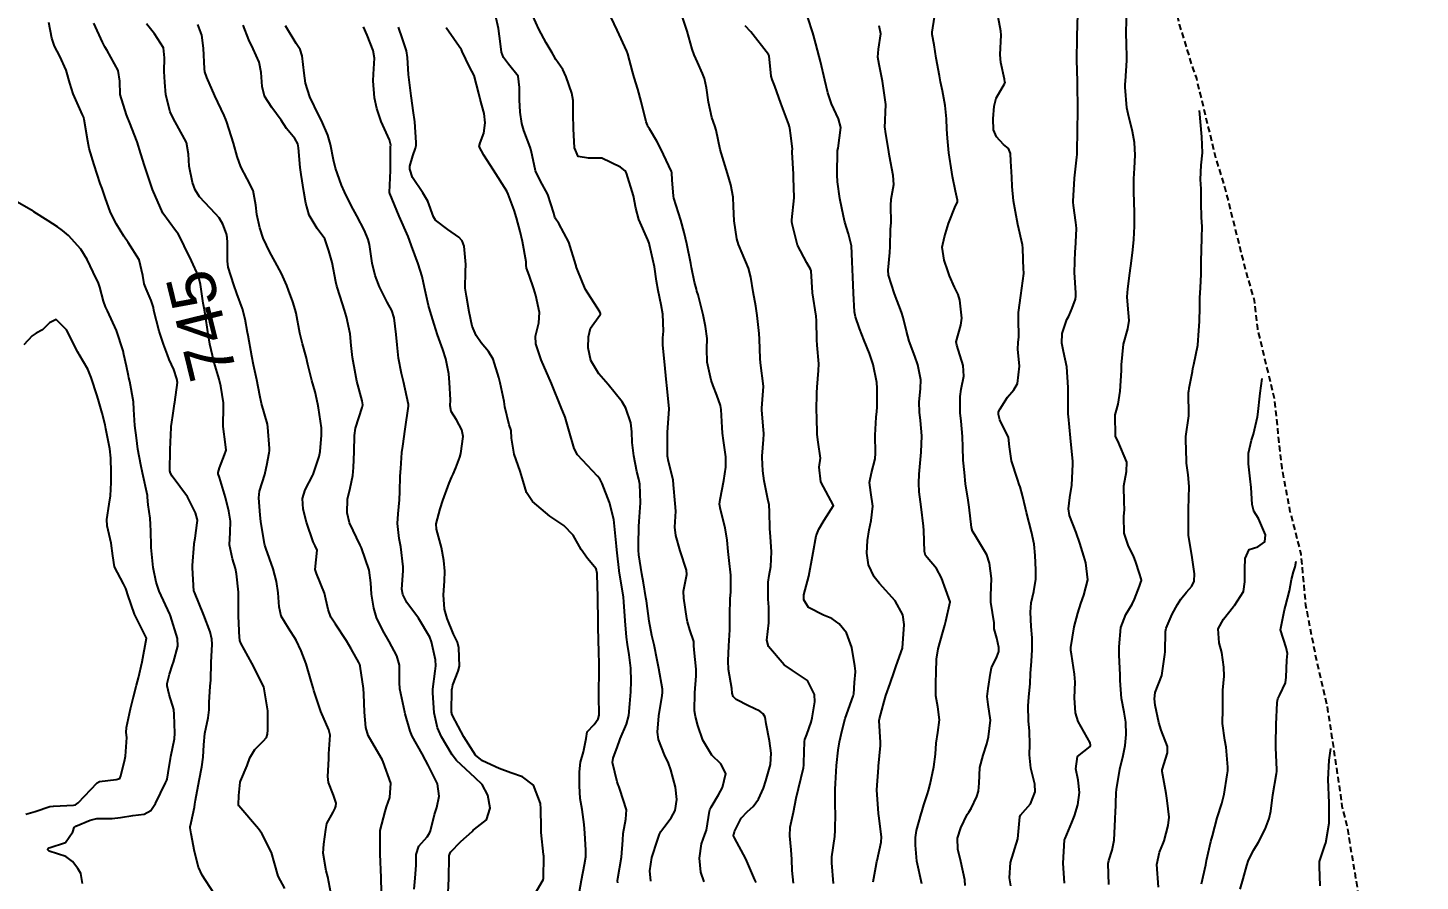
# Model space of a CAD drawing. Header units: metres. Extents: x 318500 to 325275, y 7408834 to 7428799.
# Drawn here: x 321390.7 to 321508.6, y 7409191.2 to 7409263.5 of the extents above; entities that cross this region are included whole.
import ezdxf
from ezdxf.enums import TextEntityAlignment as Align

# ---------------------------------------------------------------- set-up
doc = ezdxf.new("R2010")
doc.units = ezdxf.units.M
doc.header["$MEASUREMENT"] = 0
doc.linetypes.add('DASHED', pattern=[0.75, 0.5, -0.25])
for name, color, linetype in [('Cotas', 45, 'Continuous'), ('Curvas de Nivel 1m', 11, 'Continuous'), ('Curvas de Nivel 5m', 15, 'Continuous')]:
    doc.layers.add(name, color=color, linetype=linetype)
doc.layers.add('Área', color=255, linetype='DASHED', plot=False)
doc.styles.add('ARIAL', font='arial.ttf')

msp = doc.modelspace()

# ---------------------------------------------------------------- linework, layer by layer
at = {"layer": 'Curvas de Nivel 1m', "flags": 128}
for points, elevation in [([(321443.48, 7409191.23), (321443.41, 7409192.1), (321443.57, 7409193.22), (321444.06, 7409194.71), (321444.24, 7409195.21), (321444.35, 7409195.44), (321444.58, 7409195.76), (321445.22, 7409196.58), (321445.56, 7409197.2), (321445.69, 7409198.13), (321445.57, 7409199.2), (321445.19, 7409200.66), (321444.98, 7409201.21), (321444.66, 7409201.91), (321444.13, 7409203.22), (321444.06, 7409203.84), (321444.17, 7409205.22), (321444.45, 7409206.94), (321444.49, 7409207.21), (321444.48, 7409207.47), (321444.18, 7409209.22), (321444.04, 7409209.95), (321443.78, 7409211.23), (321443.59, 7409212.02), (321443.34, 7409213.23), (321443.12, 7409214.95), (321443.08, 7409215.24), (321442.86, 7409216.48), (321442.73, 7409217.24), (321442.49, 7409218.85), (321442.45, 7409219.25), (321442.44, 7409219.71), (321442.48, 7409221.25), (321442.5, 7409221.67), (321442.61, 7409223.25), (321442.57, 7409224.85), (321442.49, 7409225.25), (321442.31, 7409225.92), (321442.04, 7409227.25), (321441.92, 7409228.36), (321441.89, 7409229.26), (321441.81, 7409230.03), (321441.38, 7409231.27), (321441.06, 7409231.81), (321439.88, 7409233.28), (321439.09, 7409234.18), (321438.42, 7409235.3), (321438.2, 7409236.38), (321438.21, 7409237.3), (321438.39, 7409238.05), (321439.16, 7409239.15), (321439.22, 7409239.23), (321439.23, 7409239.29), (321439.16, 7409239.42), (321437.96, 7409241.31), (321437.74, 7409241.85), (321437.21, 7409243.19), (321437.17, 7409243.28), (321437.16, 7409243.32), (321437.13, 7409243.4), (321436.54, 7409245.33), (321435.7, 7409246.91), (321435.38, 7409247.35), (321435.35, 7409247.43), (321435.27, 7409247.79), (321434.76, 7409249.36), (321434.12, 7409250.55), (321433.74, 7409251.37), (321433.35, 7409253.1), (321433.28, 7409253.37), (321432.75, 7409254.77), (321432.57, 7409255.38), (321432.44, 7409256.33), (321432.37, 7409257.39), (321432.38, 7409258.42), (321432.27, 7409259.39), (321431.44, 7409260.4), (321431.01, 7409260.97), (321430.84, 7409261.41), (321430.75, 7409262.12), (321430.6, 7409263.41), (321430.35, 7409264.56)], 753), ([(321448.01, 7409191.17), (321447.73, 7409191.98), (321447.6, 7409193.17), (321447.78, 7409194.39), (321448.07, 7409195.17), (321448.2, 7409195.54), (321448.47, 7409197.16), (321448.5, 7409197.27), (321448.6, 7409197.48), (321449.23, 7409198.54), (321449.56, 7409199.15), (321449.84, 7409200.34), (321449.41, 7409201.15), (321448.66, 7409201.89), (321447.89, 7409203.17), (321447.48, 7409204.4), (321447.27, 7409205.18), (321447.2, 7409205.66), (321447.22, 7409207.18), (321447.33, 7409208.61), (321447.33, 7409209.18), (321447.15, 7409210.82), (321447.14, 7409211.18), (321447.12, 7409211.51), (321446.8, 7409212.5), (321446.59, 7409213.19), (321446.54, 7409213.46), (321446.29, 7409215.2), (321446.26, 7409215.79), (321446.53, 7409217.19), (321446.51, 7409217.56), (321445.98, 7409219.2), (321445.61, 7409220.5), (321445.53, 7409221.2), (321445.6, 7409222.55), (321445.55, 7409223.2), (321445.41, 7409224.77), (321445.37, 7409225.21), (321444.99, 7409226.75), (321444.9, 7409227.21), (321444.89, 7409227.32), (321444.9, 7409229.21), (321445.05, 7409231.21), (321444.86, 7409233.21), (321444.83, 7409233.46), (321444.65, 7409235.22), (321444.51, 7409236.6), (321444.52, 7409237.22), (321444.56, 7409237.8), (321444.5, 7409239.22), (321444.37, 7409240.02), (321444.11, 7409241.23), (321443.98, 7409242.02), (321443.81, 7409243.23), (321443.38, 7409245.09), (321443.34, 7409245.24), (321443.24, 7409245.52), (321442.49, 7409247.25), (321442.23, 7409248.21), (321442.03, 7409249.26), (321441.43, 7409251.16), (321441.38, 7409251.27), (321441.32, 7409251.36), (321440.91, 7409251.69), (321439.34, 7409252.45), (321438.21, 7409252.44), (321437.34, 7409252.59), (321437.02, 7409253.32), (321436.95, 7409254.91), (321436.94, 7409255.33), (321436.93, 7409255.77), (321436.92, 7409257.33), (321436.79, 7409257.95), (321436.33, 7409259.34), (321436.05, 7409259.95), (321435.44, 7409260.79), (321435.24, 7409261.15), (321435.13, 7409261.35), (321434.62, 7409262.2), (321434.01, 7409263.37), (321433.5, 7409264.48)], 754), ([(321455.57, 7409191.06), (321455.46, 7409192.14), (321455.42, 7409193.07), (321455.38, 7409193.89), (321455.26, 7409195.07), (321455.3, 7409195.79), (321455.57, 7409197.07), (321455.81, 7409198.25), (321456, 7409199.06), (321456.41, 7409200.81), (321456.45, 7409201.05), (321456.45, 7409201.25), (321456.5, 7409203.05), (321456.53, 7409203.21), (321456.69, 7409203.65), (321457.06, 7409204.69), (321457.14, 7409205.05), (321457.37, 7409206.4), (321457.36, 7409207.04), (321456.75, 7409208.23), (321455.49, 7409209.07), (321454.77, 7409209.53), (321453.45, 7409211.1), (321453.32, 7409211.63), (321453.48, 7409213.1), (321453.49, 7409214.44), (321453.43, 7409215.1), (321453.42, 7409216.54), (321453.5, 7409217.1), (321453.64, 7409217.86), (321453.7, 7409219.1), (321453.62, 7409220.39), (321453.58, 7409221.1), (321453.54, 7409222.5), (321453.5, 7409223.1), (321453.41, 7409223.56), (321453.08, 7409225.11), (321452.98, 7409225.98), (321452.91, 7409227.11), (321452.91, 7409227.2), (321453.02, 7409228.63), (321453.06, 7409229.08), (321453.06, 7409229.11), (321453.06, 7409229.14), (321453.03, 7409229.45), (321452.9, 7409231.11), (321452.9, 7409231.27), (321453.04, 7409233.11), (321453.04, 7409233.15), (321452.78, 7409235.11), (321452.76, 7409235.47), (321452.7, 7409237.11), (321452.66, 7409237.59), (321452.5, 7409239.12), (321452.38, 7409239.91), (321452.17, 7409241.12), (321451.96, 7409242.37), (321451.76, 7409243.12), (321451.23, 7409244.41), (321450.92, 7409245.13), (321450.78, 7409245.61), (321450.54, 7409247.14), (321450.49, 7409248.35), (321450.45, 7409249.14), (321450.26, 7409250.19), (321449.99, 7409251.15), (321449.35, 7409253.16), (321449.02, 7409254.82), (321448.92, 7409255.17), (321448.66, 7409255.89), (321448.37, 7409257.18), (321448.2, 7409258.4), (321448.03, 7409259.18), (321447.87, 7409259.62), (321447.44, 7409260.56), (321447.16, 7409261.19), (321446.99, 7409261.66), (321446.57, 7409263.2), (321446.08, 7409264.63)], 756), ([(321473.98, 7409190.82), (321473.85, 7409191.5), (321473.95, 7409192.82), (321474.57, 7409194.81), (321474.73, 7409196.67), (321474.8, 7409196.81), (321475.64, 7409197.77), (321476.04, 7409198.8), (321476, 7409199.44), (321475.68, 7409200.8), (321475.55, 7409201.92), (321475.58, 7409202.8), (321475.57, 7409203.92), (321475.48, 7409204.8), (321475.44, 7409206.08), (321475.51, 7409206.8), (321475.6, 7409207.95), (321475.64, 7409208.8), (321475.72, 7409209.86), (321475.78, 7409210.8), (321475.77, 7409211.84), (321475.69, 7409212.8), (321475.64, 7409213.99), (321475.7, 7409214.8), (321475.91, 7409215.74), (321476.08, 7409216.8), (321476.09, 7409217.59), (321476.03, 7409218.8), (321475.94, 7409219.77), (321475.73, 7409220.8), (321475.31, 7409222.45), (321475.22, 7409222.81), (321474.96, 7409223.88), (321474.76, 7409224.61), (321474.69, 7409224.81), (321474.53, 7409225.26), (321474.03, 7409226.82), (321473.85, 7409227.99), (321473.77, 7409228.83), (321473.52, 7409229.31), (321473.04, 7409230.29), (321472.93, 7409230.73), (321472.92, 7409230.84), (321472.94, 7409230.96), (321473.06, 7409231.22), (321473.7, 7409232.2), (321474.23, 7409232.82), (321474.54, 7409233.37), (321474.71, 7409234.82), (321474.56, 7409236.26), (321474.6, 7409236.82), (321474.66, 7409237.3), (321474.62, 7409238.82), (321474.62, 7409239.37), (321474.81, 7409240.82), (321475.08, 7409242.68), (321475.07, 7409242.81), (321475.04, 7409242.99), (321475, 7409244.81), (321474.97, 7409245.09), (321474.58, 7409246.82), (321474.36, 7409247.9), (321474.2, 7409248.83), (321474.09, 7409250.04), (321474.05, 7409250.83), (321473.97, 7409252.2), (321473.94, 7409252.83), (321473.78, 7409253.26), (321473.36, 7409253.61), (321472.76, 7409254.25), (321472.52, 7409254.85), (321472.48, 7409255.76), (321472.57, 7409256.85), (321472.74, 7409257.52), (321473.43, 7409258.72), (321473.48, 7409258.79), (321473.49, 7409258.84), (321473.48, 7409258.89), (321473.43, 7409259.12), (321473.14, 7409260.54), (321473.09, 7409260.85), (321473.07, 7409261.23), (321473.17, 7409262.84), (321473.14, 7409263.19), (321472.81, 7409264.85)], 761), ([(321478.52, 7409191.05), (321478.42, 7409192.76), (321478.53, 7409194.72), (321478.53, 7409194.76), (321478.54, 7409194.79), (321478.57, 7409194.85), (321479.15, 7409196.19), (321479.38, 7409196.75), (321479.66, 7409197.7), (321479.78, 7409198.74), (321479.68, 7409199.79), (321479.49, 7409200.75), (321479.63, 7409201.78), (321480.68, 7409202.64), (321480.72, 7409202.69), (321480.73, 7409202.73), (321480.68, 7409202.93), (321479.68, 7409204.75), (321479.44, 7409205.47), (321479.38, 7409206.75), (321479.43, 7409208.07), (321479.38, 7409208.75), (321479.1, 7409210.44), (321479.05, 7409210.76), (321479.05, 7409211.02), (321479.35, 7409212.75), (321479.66, 7409213.91), (321479.91, 7409214.74), (321480.15, 7409215.44), (321480.49, 7409216.74), (321480.33, 7409218.18), (321480.16, 7409218.74), (321479.81, 7409219.85), (321479.51, 7409220.75), (321478.94, 7409222.19), (321478.85, 7409222.76), (321478.96, 7409223.71), (321479.14, 7409224.76), (321479.23, 7409226.52), (321479.23, 7409226.76), (321479.03, 7409228.76), (321478.85, 7409230.57), (321478.84, 7409230.76), (321478.83, 7409230.98), (321478.84, 7409232.76), (321478.84, 7409233.01), (321478.73, 7409234.77), (321478.43, 7409236.08), (321478.3, 7409236.77), (321478.31, 7409237.6), (321478.73, 7409238.77), (321478.88, 7409239.05), (321479.17, 7409239.75), (321479.44, 7409240.5), (321479.48, 7409240.76), (321479.47, 7409241.03), (321479.36, 7409242.76), (321479.43, 7409244.56), (321479.45, 7409244.76), (321479.53, 7409246.49), (321479.52, 7409246.76), (321479.49, 7409246.98), (321479.29, 7409248.42), (321479.25, 7409248.72), (321479.25, 7409248.76), (321479.25, 7409248.81), (321479.3, 7409249.76), (321479.36, 7409250.72), (321479.36, 7409250.76), (321479.57, 7409252.53), (321479.59, 7409252.76), (321479.59, 7409253), (321479.62, 7409254.76), (321479.64, 7409256.51), (321479.65, 7409256.76), (321479.63, 7409258.55), (321479.63, 7409258.76), (321479.61, 7409258.94), (321479.56, 7409260.76), (321479.6, 7409262.64), (321479.6, 7409262.76), (321479.64, 7409264.62)], 762), ([(321482.28, 7409190.95), (321482.23, 7409192.71), (321482.27, 7409192.99), (321482.56, 7409193.86), (321482.73, 7409194.71), (321482.82, 7409196.49), (321482.82, 7409196.71), (321482.83, 7409196.93), (321482.89, 7409198.71), (321482.92, 7409198.99), (321483.2, 7409200.7), (321483.49, 7409201.87), (321483.65, 7409202.7), (321483.75, 7409203.64), (321483.72, 7409204.69), (321483.58, 7409205.55), (321483.36, 7409206.7), (321483.24, 7409208.21), (321483.22, 7409208.7), (321483.14, 7409210.35), (321483.14, 7409210.7), (321483.15, 7409211.06), (321483.3, 7409212.7), (321483.71, 7409213.81), (321484.24, 7409214.69), (321484.44, 7409215.09), (321484.86, 7409216.21), (321484.99, 7409216.55), (321485.03, 7409216.68), (321485.02, 7409216.83), (321484.88, 7409217.27), (321484.54, 7409218.33), (321484.4, 7409218.69), (321483.92, 7409219.68), (321483.57, 7409220.7), (321483.54, 7409222.1), (321483.59, 7409222.7), (321483.58, 7409223.32), (321483.54, 7409224.7), (321483.76, 7409225.92), (321483.79, 7409226.7), (321483.03, 7409228.5), (321482.91, 7409228.71), (321482.84, 7409228.91), (321482.82, 7409230.71), (321482.87, 7409230.9), (321483.06, 7409231.6), (321483.23, 7409232.71), (321483.34, 7409234.47), (321483.35, 7409234.71), (321483.36, 7409234.95), (321483.52, 7409236.7), (321483.87, 7409237.98), (321484, 7409238.7), (321483.88, 7409239.99), (321483.83, 7409240.7), (321483.87, 7409241.38), (321484.04, 7409242.7), (321484.18, 7409243.74), (321484.31, 7409244.69), (321484.38, 7409245.56), (321484.45, 7409246.69), (321484.45, 7409247.86), (321484.41, 7409248.69), (321484.39, 7409249.61), (321484.4, 7409250.69), (321484.45, 7409251.58), (321484.5, 7409252.69), (321484.44, 7409253.78), (321484.28, 7409254.7), (321483.91, 7409256.19), (321483.81, 7409256.7), (321483.67, 7409258.46), (321483.67, 7409258.71), (321483.69, 7409258.96), (321483.79, 7409260.7), (321483.77, 7409262.41), (321483.75, 7409262.71), (321483.76, 7409264.46)], 763), ([(321406.5, 7409190.21), (321405.49, 7409191.74), (321405.19, 7409192.4), (321404.85, 7409193.75), (321404.56, 7409195.23), (321404.48, 7409195.75), (321404.49, 7409195.83), (321404.58, 7409196.2), (321404.85, 7409197.49), (321404.89, 7409197.75), (321404.94, 7409198.08), (321405.26, 7409199.74), (321405.47, 7409200.9), (321405.58, 7409201.74), (321405.64, 7409202.76), (321405.74, 7409203.73), (321406.02, 7409205.05), (321406.1, 7409205.73), (321406.09, 7409206.35), (321406.18, 7409207.73), (321406.23, 7409208.24), (321406.26, 7409209.73), (321406.34, 7409211.3), (321406.33, 7409211.73), (321406.18, 7409212.34), (321405.65, 7409213.74), (321404.84, 7409215.69), (321404.81, 7409215.75), (321404.8, 7409215.79), (321404.67, 7409217.75), (321404.68, 7409217.94), (321404.82, 7409219.75), (321404.83, 7409219.82), (321404.9, 7409220.27), (321405.09, 7409221.57), (321405.11, 7409221.75), (321405.09, 7409221.91), (321404.93, 7409222.41), (321404.27, 7409223.76), (321402.97, 7409225.53), (321402.83, 7409225.77), (321402.77, 7409225.97), (321402.78, 7409227.77), (321402.88, 7409229.63), (321402.89, 7409229.77), (321402.9, 7409229.89), (321403.04, 7409230.84), (321403.16, 7409231.65), (321403.19, 7409231.77), (321403.4, 7409233.44), (321403.37, 7409233.77), (321403.09, 7409234.56), (321402.72, 7409235.4), (321402.57, 7409235.78), (321402.22, 7409236.68), (321401.85, 7409237.79), (321401.41, 7409239.54), (321401.37, 7409239.8), (321401.33, 7409239.97), (321401.17, 7409240.38), (321400.75, 7409241.38), (321400.59, 7409241.81), (321400.48, 7409242.52), (321400.16, 7409243.82), (321399.23, 7409245.3), (321398.86, 7409245.84), (321398.26, 7409246.85), (321397.75, 7409247.85), (321397.28, 7409249.1), (321397.02, 7409249.86), (321396.87, 7409250.29), (321396.37, 7409251.87), (321395.94, 7409253.26), (321395.81, 7409253.88), (321395.52, 7409255.72), (321395.48, 7409255.88), (321395.37, 7409256.11), (321394.58, 7409257.89), (321394.3, 7409258.78), (321393.98, 7409259.9), (321393.44, 7409261.08), (321392.99, 7409261.92), (321392.77, 7409262.61), (321392.51, 7409263.92)], 744), ([(321416.49, 7409189.78), (321416.13, 7409191.59), (321416.01, 7409192.11), (321415.75, 7409193.6), (321415.8, 7409194.35), (321415.97, 7409195.6), (321416.06, 7409196.11), (321416.59, 7409197.08), (321416.77, 7409197.41), (321416.83, 7409197.59), (321416.85, 7409197.83), (321416.61, 7409198.5), (321416.21, 7409199.59), (321416.15, 7409200.08), (321416.22, 7409201.59), (321416.24, 7409202.01), (321416.35, 7409203.59), (321416.23, 7409204.05), (321415.54, 7409205.6), (321414.96, 7409207.37), (321414.89, 7409207.61), (321414.74, 7409208.16), (321414.31, 7409209.62), (321413.88, 7409210.73), (321413.45, 7409211.63), (321412.8, 7409212.66), (321412.19, 7409213.65), (321412.02, 7409214.46), (321411.94, 7409215.65), (321411.79, 7409216.6), (321411.52, 7409217.66), (321410.89, 7409219.43), (321410.81, 7409219.67), (321410.79, 7409219.78), (321410.47, 7409221.67), (321410.4, 7409222.21), (321410.31, 7409223.68), (321410.37, 7409224.26), (321410.82, 7409225.67), (321410.85, 7409225.79), (321410.98, 7409226.45), (321411.18, 7409227.49), (321411.21, 7409227.67), (321411.21, 7409227.87), (321411.07, 7409229.67), (321411.02, 7409229.91), (321410.53, 7409231.68), (321410.38, 7409232.36), (321410.12, 7409233.68), (321409.84, 7409234.93), (321409.7, 7409235.68), (321409.4, 7409237.42), (321409.35, 7409237.69), (321409.15, 7409238.81), (321408.93, 7409239.69), (321408.45, 7409240.98), (321408.17, 7409241.71), (321407.71, 7409243.2), (321407.64, 7409243.71), (321407.64, 7409245.31), (321407.61, 7409245.71), (321407.55, 7409246.02), (321407.25, 7409246.85), (321406.93, 7409247.4), (321406.63, 7409247.73), (321405.28, 7409249.18), (321404.92, 7409249.76), (321404.69, 7409250.37), (321404.4, 7409251.76), (321404.35, 7409252.79), (321404.17, 7409253.77), (321403.36, 7409255.25), (321403.06, 7409255.78), (321402.8, 7409256.36), (321402.42, 7409257.79), (321402.34, 7409258.87), (321402.28, 7409259.79), (321402.3, 7409260.94), (321402.23, 7409261.79), (321401.47, 7409262.98), (321400.79, 7409263.81)], 746), ([(321420.71, 7409189.53), (321420.66, 7409191.38), (321420.66, 7409191.53), (321420.57, 7409193.5), (321420.57, 7409193.53), (321420.57, 7409195.53), (321421, 7409197.12), (321421.12, 7409197.52), (321421.39, 7409198.3), (321421.47, 7409199.52), (321420.83, 7409201.34), (321420.73, 7409201.53), (321420.65, 7409201.66), (321419.57, 7409203.55), (321419.36, 7409204.23), (321419.26, 7409205.55), (321419.2, 7409207.07), (321419.16, 7409207.55), (321418.88, 7409209.44), (321418.86, 7409209.56), (321418.83, 7409209.63), (321418.76, 7409209.75), (321418.11, 7409210.91), (321417.73, 7409211.58), (321416.8, 7409212.98), (321416.4, 7409213.59), (321416.18, 7409214.24), (321415.87, 7409215.6), (321415.18, 7409217.28), (321415.08, 7409217.61), (321415.25, 7409219.24), (321415.06, 7409219.61), (321414.9, 7409219.95), (321414.34, 7409221.62), (321414.04, 7409222.73), (321413.99, 7409223.62), (321414.22, 7409224.35), (321414.88, 7409225.61), (321414.91, 7409225.67), (321414.97, 7409225.84), (321415.42, 7409227.18), (321415.5, 7409227.6), (321415.62, 7409229), (321415.6, 7409229.6), (321415.35, 7409231.3), (321415.3, 7409231.61), (321415.07, 7409232.65), (321414.79, 7409233.61), (321414.45, 7409234.97), (321414.3, 7409235.62), (321414.01, 7409236.73), (321413.78, 7409237.63), (321413.47, 7409239.32), (321413.39, 7409239.64), (321413.17, 7409240.29), (321412.81, 7409241.27), (321412.66, 7409241.65), (321412.22, 7409242.68), (321411.68, 7409243.66), (321411.22, 7409244.47), (321410.68, 7409245.68), (321410.38, 7409246.55), (321410.12, 7409247.68), (321410.05, 7409248.45), (321409.81, 7409249.69), (321409.3, 7409250.7), (321408.77, 7409251.71), (321408.46, 7409252.58), (321408.15, 7409253.71), (321407.59, 7409255.5), (321407.51, 7409255.72), (321407.37, 7409256.04), (321406.57, 7409257.73), (321405.91, 7409259.26), (321405.73, 7409259.75), (321405.69, 7409260.01), (321405.62, 7409261.75), (321405.47, 7409262.86), (321405.14, 7409263.76)], 747), ([(321423.45, 7409190.56), (321423.55, 7409191.49), (321423.63, 7409192.59), (321423.63, 7409193.49), (321423.85, 7409194.19), (321424.56, 7409194.98), (321424.76, 7409195.28), (321424.83, 7409195.48), (321425.18, 7409196.88), (321425.36, 7409197.47), (321425.57, 7409198.42), (321425.42, 7409199.47), (321424.64, 7409201.06), (321424.42, 7409201.48), (321424.13, 7409202.01), (321423.29, 7409203.5), (321423.11, 7409203.93), (321422.7, 7409205.4), (321422.67, 7409205.51), (321422.66, 7409205.55), (321422.25, 7409207.51), (321422.21, 7409208.04), (321422.2, 7409209.52), (321421.98, 7409210.31), (321421.33, 7409211.52), (321420.79, 7409212.44), (321420.26, 7409213.54), (321420.03, 7409214.34), (321419.85, 7409215.54), (321419.79, 7409216.49), (321419.63, 7409217.55), (321419, 7409219.45), (321418.95, 7409219.56), (321418.89, 7409219.68), (321417.98, 7409221.57), (321417.77, 7409222.42), (321417.8, 7409223.58), (321418.02, 7409224.51), (321418.25, 7409225.57), (321418.31, 7409226.24), (321418.37, 7409227.57), (321418.4, 7409228.95), (321418.49, 7409229.57), (321419.05, 7409231.33), (321419.1, 7409231.56), (321419.05, 7409231.89), (321418.61, 7409233.57), (321418.49, 7409234.17), (321418.24, 7409235.57), (321418.13, 7409236.59), (321418.02, 7409237.58), (321417.72, 7409239.01), (321417.56, 7409239.58), (321417.18, 7409240.72), (321416.91, 7409241.59), (321416.82, 7409241.96), (321416.5, 7409243.6), (321416.24, 7409244.59), (321415.88, 7409245.6), (321415.25, 7409246.49), (321414.56, 7409247.62), (321414.27, 7409248.62), (321414.12, 7409249.63), (321413.89, 7409251.05), (321413.81, 7409251.64), (321413.67, 7409253.31), (321413.6, 7409253.64), (321413.35, 7409254.11), (321412.65, 7409254.94), (321412.19, 7409255.66), (321411.39, 7409256.72), (321410.77, 7409257.68), (321410.57, 7409258.52), (321410.5, 7409259.68), (321410.33, 7409260.57), (321409.83, 7409261.69), (321409.46, 7409262.46), (321408.98, 7409263.7)], 748), ([(321426.29, 7409189.65), (321426.38, 7409191.45), (321426.41, 7409193.32), (321426.43, 7409193.45), (321426.46, 7409193.53), (321426.54, 7409193.67), (321427.4, 7409194.6), (321428.35, 7409195.43), (321428.46, 7409195.54), (321428.57, 7409195.62), (321429.58, 7409196.42), (321429.88, 7409197.41), (321429.7, 7409198.51), (321429.22, 7409199.42), (321428.63, 7409199.97), (321427.04, 7409201.45), (321426.66, 7409201.93), (321425.76, 7409203.46), (321425.44, 7409204.22), (321425.15, 7409205.47), (321425.02, 7409207.18), (321425.04, 7409207.48), (321425.23, 7409209), (321425.28, 7409209.47), (321425.25, 7409209.96), (321424.92, 7409211.48), (321424.79, 7409211.89), (321423.83, 7409213.49), (321422.83, 7409214.82), (321422.48, 7409215.51), (321422.42, 7409215.94), (321422.53, 7409217.51), (321422.53, 7409217.85), (321422.32, 7409219.52), (321422.18, 7409220.24), (321422.05, 7409221.52), (321422.11, 7409222.34), (321422.21, 7409223.52), (321422.24, 7409224.23), (321422.28, 7409225.52), (321422.32, 7409226.18), (321422.41, 7409227.52), (321422.48, 7409228.05), (321422.7, 7409229.51), (321422.98, 7409231.44), (321422.98, 7409231.51), (321422.97, 7409231.59), (321422.55, 7409233.52), (321422.38, 7409234.22), (321422.12, 7409235.52), (321422, 7409236.65), (321421.94, 7409237.52), (321421.75, 7409238.92), (321421.55, 7409239.53), (321421.17, 7409240.26), (321420.51, 7409241.54), (321420.16, 7409242.51), (321419.91, 7409243.55), (321419.67, 7409245.12), (321419.57, 7409245.55), (321419.25, 7409246.33), (321418.6, 7409247.57), (321418.13, 7409248.43), (321417.54, 7409249.59), (321417.3, 7409250.15), (321416.8, 7409251.6), (321416.62, 7409252.31), (321416.37, 7409253.6), (321416.15, 7409254.4), (321415.61, 7409255.62), (321415.38, 7409256.06), (321414.61, 7409257.63), (321414.26, 7409258.79), (321414.13, 7409259.63), (321413.97, 7409261.11), (321413.79, 7409261.64), (321413.46, 7409262.16), (321412.57, 7409263.65)], 749), ([(321437.45, 7409190.36), (321437.61, 7409191.3), (321437.88, 7409192.65), (321437.98, 7409193.3), (321437.99, 7409193.86), (321437.91, 7409195.3), (321437.86, 7409196.02), (321437.67, 7409197.3), (321437.52, 7409198.22), (321437.44, 7409199.31), (321437.45, 7409200.49), (321437.55, 7409201.31), (321437.78, 7409202.19), (321438.01, 7409203.3), (321438.11, 7409203.87), (321438.7, 7409204.49), (321439.03, 7409204.96), (321439.12, 7409205.29), (321439.08, 7409206.93), (321439.08, 7409207.29), (321439.13, 7409208.91), (321439.13, 7409209.29), (321439.08, 7409210.99), (321439.07, 7409211.29), (321439.02, 7409213.08), (321439.02, 7409213.29), (321439.01, 7409215.12), (321439, 7409215.29), (321438.96, 7409217.2), (321438.95, 7409217.29), (321438.87, 7409217.67), (321438.13, 7409218.55), (321437.58, 7409219.31), (321436.91, 7409220.53), (321436.12, 7409221.33), (321434.93, 7409222.14), (321433.47, 7409223.36), (321432.96, 7409224.14), (321432.68, 7409225.08), (321432.61, 7409225.38), (321432.43, 7409225.93), (321431.93, 7409227.39), (321431.69, 7409228.72), (321431.67, 7409229.39), (321431.49, 7409229.85), (321431.13, 7409231.4), (321431.06, 7409231.85), (321430.73, 7409233.41), (321430.62, 7409233.87), (321430.14, 7409235.41), (321429.76, 7409236.06), (321429.12, 7409236.8), (321428.7, 7409237.43), (321428.37, 7409238.21), (321428.11, 7409239.44), (321427.87, 7409240.75), (321427.77, 7409241.44), (321427.81, 7409242.84), (321427.84, 7409243.44), (321427.68, 7409245), (321427.51, 7409245.45), (321427.24, 7409245.74), (321426.31, 7409246.41), (321425.27, 7409247.19), (321425.1, 7409247.48), (321424.6, 7409248.81), (321424.18, 7409249.5), (321423.31, 7409250.8), (321423.08, 7409251.51), (321423.08, 7409251.76), (321423.34, 7409252.64), (321423.57, 7409253.28), (321423.62, 7409253.51), (321423.63, 7409253.78), (321423.52, 7409255.51), (321423.38, 7409256.48), (321423.23, 7409257.51), (321423.19, 7409257.72), (321422.97, 7409259.52), (321422.88, 7409260.96), (321422.8, 7409261.52), (321422.47, 7409262.53), (321422.13, 7409263.53)], 751), ([(321440.69, 7409191.1), (321440.68, 7409191.27), (321440.7, 7409191.45), (321441, 7409193.26), (321441.11, 7409194.71), (321441.16, 7409195.26), (321441.37, 7409196.48), (321441.42, 7409197.26), (321440.88, 7409199.01), (321440.77, 7409199.27), (321440.73, 7409199.37), (321440.63, 7409199.65), (321440.26, 7409201.27), (321440.3, 7409201.63), (321440.67, 7409202.63), (321440.84, 7409203.1), (321440.9, 7409203.27), (321441.43, 7409204.53), (321441.62, 7409205.26), (321441.72, 7409206.25), (321441.8, 7409207.25), (321441.83, 7409208.17), (321441.79, 7409209.25), (321441.65, 7409210.38), (321441.51, 7409211.26), (321441.42, 7409211.89), (321441.31, 7409213.26), (321441.22, 7409214.87), (321441.18, 7409215.26), (321440.87, 7409217.17), (321440.85, 7409217.27), (321440.85, 7409217.29), (321440.62, 7409219.27), (321440.59, 7409219.58), (321440.43, 7409221.27), (321440.36, 7409221.84), (321440, 7409223.28), (321439.36, 7409224.89), (321439.16, 7409225.29), (321438.97, 7409225.53), (321437.29, 7409227.32), (321437.01, 7409227.86), (321436.59, 7409229.33), (321436.23, 7409230.52), (321435.91, 7409231.34), (321435.08, 7409233.35), (321434.2, 7409235.36), (321433.76, 7409236.72), (321433.74, 7409237.36), (321434.01, 7409238.5), (321434.06, 7409239.36), (321433.75, 7409240.8), (321433.59, 7409241.37), (321433.2, 7409242.53), (321432.97, 7409243.13), (321432.95, 7409243.37), (321432.93, 7409243.65), (321432.62, 7409245.38), (321432.42, 7409246.22), (321432.11, 7409247.39), (321431.92, 7409248.03), (321431.42, 7409249.4), (321431.29, 7409249.66), (321430.16, 7409251.42), (321429.34, 7409252.7), (321428.95, 7409253.43), (321429.03, 7409253.75), (321429.36, 7409254.55), (321429.47, 7409255.43), (321429.38, 7409256.21), (321429.03, 7409257.44), (321428.93, 7409257.92), (321428.52, 7409259.44), (321428.15, 7409260.16), (321427.52, 7409261.46), (321427.45, 7409261.62), (321426.16, 7409263.47)], 752), ([(321458.97, 7409191.02), (321458.81, 7409192.77), (321458.81, 7409193.03), (321458.83, 7409193.3), (321459.06, 7409195.02), (321459.1, 7409195.55), (321459.13, 7409197.02), (321459.11, 7409197.53), (321459.1, 7409199.02), (321459.12, 7409199.51), (321459.22, 7409201.02), (321459.36, 7409202.33), (321459.48, 7409203.02), (321459.69, 7409204.02), (321459.94, 7409205.01), (321460.63, 7409206.9), (321460.66, 7409207), (321460.67, 7409207.06), (321460.75, 7409208.05), (321460.81, 7409208.95), (321460.81, 7409209), (321460.77, 7409209.47), (321460.5, 7409211), (321460.05, 7409212.26), (321459.44, 7409213.02), (321458.82, 7409213.46), (321458.1, 7409213.76), (321456.83, 7409214.4), (321456.45, 7409215.06), (321456.45, 7409215.46), (321456.87, 7409217.05), (321457.19, 7409218.75), (321457.23, 7409219.05), (321457.5, 7409220.46), (321457.72, 7409221.04), (321458.16, 7409221.8), (321458.95, 7409223.03), (321457.89, 7409225.04), (321457.76, 7409226.27), (321457.85, 7409227.04), (321457.66, 7409228.4), (321457.58, 7409229.04), (321457.56, 7409230.53), (321457.53, 7409231.05), (321457.54, 7409232.58), (321457.58, 7409233.05), (321457.69, 7409234.46), (321457.71, 7409235.04), (321457.57, 7409236.6), (321457.54, 7409237.05), (321457.52, 7409238.68), (321457.49, 7409239.05), (321457.19, 7409241.05), (321457.07, 7409242.91), (321457.02, 7409243.05), (321456.69, 7409243.58), (321455.91, 7409245.07), (321455.45, 7409246.89), (321455.42, 7409247.08), (321455.42, 7409247.22), (321455.62, 7409249.08), (321455.58, 7409250.81), (321455.56, 7409251.08), (321455.47, 7409252.95), (321455.47, 7409253.08), (321455.48, 7409253.2), (321455.36, 7409254.35), (321455.27, 7409254.98), (321455.24, 7409255.08), (321455.17, 7409255.28), (321454.5, 7409257.09), (321453.99, 7409258.54), (321453.76, 7409259.1), (321453.69, 7409259.37), (321453.5, 7409261.11), (321453.49, 7409261.15), (321453.45, 7409261.21), (321451.96, 7409263.13), (321451.49, 7409263.63)], 757), ([(321462.33, 7409191.17), (321462.54, 7409192.42), (321462.63, 7409192.88), (321462.65, 7409192.97), (321463.01, 7409194.52), (321463.02, 7409194.97), (321462.8, 7409196.77), (321462.78, 7409196.97), (321462.63, 7409198.97), (321462.76, 7409200.86), (321462.77, 7409200.97), (321462.94, 7409202.7), (321462.95, 7409202.97), (321462.84, 7409204.83), (321462.86, 7409204.97), (321463.25, 7409206.44), (321463.4, 7409206.96), (321463.76, 7409207.95), (321464.11, 7409208.96), (321464.26, 7409209.46), (321464.79, 7409210.95), (321464.93, 7409212.95), (321464.82, 7409213.77), (321464.19, 7409214.96), (321462.86, 7409216.42), (321462.41, 7409216.98), (321461.92, 7409218.02), (321461.78, 7409218.99), (321461.83, 7409220.06), (321461.98, 7409220.98), (321462.16, 7409221.76), (321462.3, 7409222.98), (321462.11, 7409224.13), (321462.02, 7409224.98), (321462.17, 7409225.79), (321462.49, 7409226.98), (321462.52, 7409227.46), (321462.49, 7409228.98), (321462.58, 7409230.51), (321462.64, 7409230.98), (321462.67, 7409231.36), (321462.66, 7409232.98), (321462.62, 7409233.44), (321462.32, 7409234.98), (321462.02, 7409235.89), (321461.56, 7409236.99), (321461.15, 7409238.02), (321460.82, 7409239.01), (321460.74, 7409239.44), (321460.64, 7409241.01), (321460.6, 7409242.4), (321460.56, 7409243.01), (321460.53, 7409243.7), (321460.48, 7409245.01), (321460.24, 7409246.03), (321459.93, 7409247.02), (321459.8, 7409247.54), (321459.5, 7409249.03), (321459.31, 7409250.43), (321459.26, 7409251.03), (321459.27, 7409251.09), (321459.29, 7409253.03), (321459.3, 7409253.08), (321459.35, 7409253.28), (321459.58, 7409255.03), (321459.38, 7409255.77), (321458.79, 7409257.04), (321458.49, 7409257.97), (321458.24, 7409259.04), (321457.86, 7409260.63), (321457.75, 7409261.05), (321457.47, 7409262.13), (321457.26, 7409262.84), (321457.2, 7409263.05), (321456.8, 7409264.36)], 758), ([(321466.44, 7409191), (321466.02, 7409192.93), (321465.91, 7409194.28), (321465.9, 7409194.93), (321465.98, 7409195.53), (321466.38, 7409196.92), (321466.43, 7409197.09), (321466.61, 7409197.68), (321466.92, 7409198.62), (321467.01, 7409198.91), (321467.15, 7409199.43), (321467.45, 7409200.91), (321467.59, 7409201.99), (321467.65, 7409202.91), (321467.79, 7409203.81), (321467.93, 7409204.9), (321467.8, 7409205.99), (321467.62, 7409206.91), (321467.62, 7409208.03), (321467.64, 7409208.91), (321467.67, 7409210.02), (321467.82, 7409210.9), (321468.21, 7409212.31), (321468.38, 7409212.9), (321468.46, 7409213.25), (321468.84, 7409214.89), (321468.11, 7409216.9), (321467.68, 7409217.71), (321466.89, 7409218.62), (321466.76, 7409218.8), (321466.71, 7409218.92), (321466.67, 7409219.15), (321466.6, 7409220.92), (321466.58, 7409221.27), (321466.37, 7409222.93), (321466.22, 7409224.19), (321466.18, 7409224.93), (321466.21, 7409225.7), (321466.33, 7409226.93), (321466.38, 7409227.56), (321466.44, 7409228.93), (321466.33, 7409230.22), (321466.23, 7409230.93), (321466.22, 7409231.78), (321466.34, 7409232.93), (321466.35, 7409233.68), (321466.11, 7409234.93), (321465.84, 7409235.67), (321465.36, 7409236.95), (321465.14, 7409237.8), (321464.87, 7409238.95), (321464.71, 7409239.41), (321464.12, 7409240.96), (321463.63, 7409242.54), (321463.59, 7409242.97), (321463.74, 7409244.46), (321463.75, 7409244.96), (321463.78, 7409246.44), (321463.83, 7409246.96), (321463.81, 7409248.43), (321463.85, 7409248.96), (321464.07, 7409250.2), (321464.01, 7409250.96), (321463.7, 7409252.61), (321463.64, 7409252.97), (321463.37, 7409254.69), (321463.33, 7409254.93), (321463.33, 7409254.97), (321463.32, 7409255.02), (321463.4, 7409256.97), (321463.11, 7409258.97), (321462.82, 7409260.36), (321462.72, 7409260.98), (321462.78, 7409261.66), (321462.98, 7409262.98), (321462.84, 7409263.63)], 759), ([(321486.47, 7409190.71), (321486.33, 7409192.65), (321486.56, 7409193.69), (321486.86, 7409194.35), (321486.96, 7409194.65), (321487.31, 7409195.93), (321487.37, 7409196.64), (321487.22, 7409198.05), (321487.12, 7409198.65), (321486.78, 7409200.52), (321486.78, 7409200.65), (321487.23, 7409202.09), (321487.23, 7409202.64), (321486.7, 7409204.01), (321486.5, 7409204.65), (321486.21, 7409206.14), (321486.14, 7409206.66), (321486.2, 7409207.2), (321486.76, 7409208.65), (321487.02, 7409210.42), (321487.04, 7409210.65), (321487.08, 7409212.37), (321487.14, 7409212.65), (321487.65, 7409213.82), (321488.08, 7409214.64), (321488.38, 7409215.1), (321488.86, 7409215.69), (321489.29, 7409216.2), (321489.5, 7409216.62), (321489.52, 7409217.26), (321489.33, 7409218.62), (321489.02, 7409220.52), (321489.01, 7409220.63), (321489.03, 7409222.55), (321489.03, 7409222.63), (321489.03, 7409222.71), (321489.08, 7409224.63), (321488.99, 7409225.64), (321488.85, 7409226.63), (321488.84, 7409226.8), (321488.79, 7409228.63), (321488.79, 7409228.88), (321489.05, 7409230.63), (321489.03, 7409232.63), (321489.04, 7409232.68), (321489.09, 7409232.98), (321489.35, 7409234.39), (321489.39, 7409234.63), (321489.47, 7409234.98), (321489.81, 7409236.62), (321489.9, 7409237.86), (321489.94, 7409238.62), (321489.97, 7409239.83), (321489.98, 7409240.62), (321490.04, 7409241.46), (321490.1, 7409242.62), (321490.09, 7409243.76), (321490.11, 7409244.62), (321490.16, 7409245.71), (321490.17, 7409246.62), (321490.11, 7409247.44), (321490.09, 7409248.62), (321490.08, 7409249.85), (321490.03, 7409250.62), (321490.1, 7409251.85), (321490.21, 7409252.89), (321490.16, 7409254.24), (321489.94, 7409256.48)], 764), ([(321395.36, 7409191.02), (321395.22, 7409191.87), (321394.96, 7409192.31), (321394.53, 7409192.88), (321393.97, 7409193.33), (321392.54, 7409193.78), (321392.41, 7409193.91), (321392.45, 7409194), (321392.54, 7409194.04), (321393.93, 7409194.51), (321394.56, 7409195.4), (321394.66, 7409195.78), (321394.8, 7409195.88), (321396.03, 7409196.4), (321396.58, 7409196.52), (321397.89, 7409196.52), (321398.58, 7409196.62), (321399.62, 7409196.78), (321400.59, 7409196.89), (321401.16, 7409197.22), (321401.56, 7409197.79), (321402.41, 7409199.56), (321402.51, 7409199.77), (321402.54, 7409199.85), (321402.63, 7409200.4), (321402.81, 7409201.6), (321402.84, 7409201.77), (321403.16, 7409203.27), (321403.19, 7409203.76), (321403.14, 7409205.33), (321403.1, 7409205.77), (321402.72, 7409207.04), (321402.53, 7409207.77), (321402.54, 7409207.97), (321402.74, 7409208.76), (321402.99, 7409209.53), (321403.06, 7409209.77), (321403.43, 7409211.11), (321403.42, 7409211.76), (321402.81, 7409213.69), (321402.78, 7409213.77), (321402.75, 7409213.83), (321401.86, 7409215.78), (321401.6, 7409216.54), (321401.36, 7409217.79), (321401.19, 7409219.49), (321401.18, 7409219.8), (321401.12, 7409221.6), (321401.11, 7409221.8), (321401.09, 7409221.97), (321400.93, 7409223.1), (321400.87, 7409223.73), (321400.86, 7409223.8), (321400.86, 7409223.89), (321400.46, 7409225.81), (321400.31, 7409226.48), (321400.06, 7409227.81), (321399.94, 7409228.75), (321399.8, 7409229.82), (321399.71, 7409231.15), (321399.68, 7409231.82), (321399.37, 7409233.53), (321399.3, 7409233.83), (321399.26, 7409234.01), (321399.09, 7409234.82), (321398.88, 7409235.83), (321398.81, 7409236.13), (321398.26, 7409237.84), (321397.49, 7409239.51), (321397.33, 7409239.85), (321397.16, 7409240.33), (321396.84, 7409241.51), (321396.71, 7409241.86), (321396.28, 7409242.78), (321395.76, 7409243.87), (321395.22, 7409244.73), (321394.18, 7409245.9), (321393.67, 7409246.33), (321393.25, 7409246.64), (321392.47, 7409247.14), (321391.26, 7409247.9), (321391.19, 7409247.94), (321389.28, 7409249.05)], 743), ([(321390.58, 7409196.91), (321391.37, 7409197.14), (321392.59, 7409197.54), (321392.91, 7409197.59), (321394.6, 7409197.66), (321394.77, 7409197.7), (321395.01, 7409197.87), (321396.62, 7409199.55), (321396.81, 7409199.66), (321398.22, 7409199.83), (321398.53, 7409199.92), (321398.62, 7409200.14), (321398.94, 7409201.53), (321399, 7409201.82), (321399.11, 7409203.39), (321399.08, 7409203.82), (321399.09, 7409204.23), (321399.42, 7409205.82), (321399.7, 7409206.83), (321399.95, 7409207.81), (321400.1, 7409208.45), (321400.42, 7409209.81), (321400.78, 7409211.8), (321399.77, 7409213.82), (321399.2, 7409215.46), (321399.09, 7409215.83), (321399.03, 7409216.01), (321398.85, 7409216.4), (321398.07, 7409217.84), (321397.94, 7409218.77), (321397.81, 7409219.84), (321397.46, 7409221.3), (321397.42, 7409221.85), (321397.63, 7409223.15), (321397.74, 7409223.84), (321397.81, 7409224.99), (321397.81, 7409225.84), (321397.78, 7409227.05), (321397.67, 7409227.84), (321397.34, 7409229.52), (321397.28, 7409229.85), (321397.04, 7409230.86), (321396.75, 7409231.85), (321396.61, 7409232.31), (321396.1, 7409233.86), (321395.81, 7409234.59), (321395.1, 7409235.81), (321395.07, 7409235.85), (321395.05, 7409235.88), (321394.98, 7409236.01), (321394, 7409237.9), (321393.14, 7409238.77), (321392.57, 7409238.49), (321391.99, 7409237.92), (321391.45, 7409237.61), (321391.12, 7409237.39), (321390.41, 7409236.64)], 742), ([(321493.4, 7409190.56), (321493.66, 7409191.43), (321493.97, 7409192.56), (321494.11, 7409193), (321494.56, 7409193.88), (321494.95, 7409194.54), (321495.51, 7409195.62), (321495.86, 7409196.53), (321495.99, 7409197.15), (321496.15, 7409198.53), (321496.47, 7409200.35), (321496.5, 7409200.52), (321496.5, 7409200.67), (321496.42, 7409202.52), (321496.41, 7409202.8), (321496.43, 7409204.52), (321496.54, 7409206.34), (321496.56, 7409206.52), (321496.59, 7409206.67), (321496.74, 7409206.99), (321497.24, 7409208.02), (321497.3, 7409208.51), (321497.35, 7409209.95), (321497.4, 7409210.51), (321497.3, 7409211.02), (321496.81, 7409212.52), (321497.15, 7409214.2), (321497.23, 7409214.51), (321497.56, 7409215.81), (321497.74, 7409216.77), (321497.91, 7409217.42), (321498.05, 7409217.85), (321498.13, 7409218.31)], 766), ([(321500.18, 7409190.82), (321500.1, 7409192.47), (321500.12, 7409192.9), (321500.57, 7409194.24), (321500.65, 7409194.47), (321500.92, 7409196.14), (321500.92, 7409197.87), (321500.85, 7409199.84), (321500.92, 7409201.46), (321501.08, 7409202.46)], 767)]:
    msp.add_lwpolyline(points, dxfattribs=dict(at, elevation=elevation))
at = {"layer": 'Curvas de Nivel 5m', "flags": 128}
for points, elevation in [([(321452.4, 7409191.11), (321452.31, 7409191.33), (321451.55, 7409193.12), (321450.57, 7409194.91), (321450.5, 7409195.07), (321450.5, 7409195.13), (321450.51, 7409195.19), (321450.57, 7409195.42), (321451.14, 7409196.57), (321451.67, 7409197.12), (321452.17, 7409197.55), (321452.62, 7409198.18), (321453.02, 7409199.1), (321453.24, 7409199.71), (321453.63, 7409201.1), (321453.69, 7409202.07), (321453.55, 7409203.1), (321453.26, 7409204.54), (321453.16, 7409205.1), (321453, 7409205.39), (321452.71, 7409205.61), (321451.76, 7409206.08), (321450.72, 7409206.62), (321450.47, 7409206.87), (321450.39, 7409207.14), (321450.35, 7409207.53), (321450.06, 7409209.14), (321450.03, 7409209.89), (321450.11, 7409211.14), (321450.17, 7409212.51), (321450.18, 7409213.14), (321450.18, 7409213.78), (321450.22, 7409215.14), (321450.26, 7409215.73), (321450.28, 7409217.14), (321450.13, 7409218.39), (321450.03, 7409219.14), (321449.95, 7409220.1), (321449.78, 7409221.15), (321449.4, 7409222.7), (321449.31, 7409223.15), (321449.35, 7409223.55), (321449.67, 7409225.15), (321449.84, 7409226.29), (321449.84, 7409227.15), (321449.65, 7409228.53), (321449.55, 7409229.15), (321449.52, 7409229.64), (321449.45, 7409231.15), (321449.39, 7409231.49), (321449.07, 7409232.37), (321448.77, 7409233.16), (321448.6, 7409233.65), (321448.25, 7409235.17), (321448.24, 7409236.29), (321448.26, 7409237.17), (321448.13, 7409238.19), (321447.93, 7409239.18), (321447.49, 7409240.88), (321447.4, 7409241.19), (321447.35, 7409241.35), (321447.2, 7409241.95), (321446.94, 7409243.19), (321446.88, 7409243.53), (321446.55, 7409245.2), (321446.31, 7409246.14), (321446.02, 7409247.2), (321445.44, 7409249.06), (321445.41, 7409249.21), (321445.31, 7409250.61), (321445.26, 7409251.21), (321445.23, 7409251.3), (321444.35, 7409253.22), (321444.01, 7409253.88), (321443.37, 7409254.91), (321443.25, 7409255.13), (321443.2, 7409255.24), (321443.1, 7409255.51), (321442.68, 7409257.25), (321442.38, 7409258.29), (321442.09, 7409259.26), (321441.95, 7409259.78), (321441.54, 7409261.27), (321441.45, 7409261.49), (321440.64, 7409263.28), (321439.86, 7409264.94)], 755), ([(321412.5, 7409190.6), (321411.93, 7409191.65), (321411.64, 7409192.76), (321411.37, 7409193.66), (321410.56, 7409195.27), (321410.28, 7409195.67), (321408.6, 7409197.61), (321408.58, 7409197.69), (321408.61, 7409198.48), (321408.71, 7409199.6), (321408.74, 7409199.69), (321409.31, 7409201.02), (321409.53, 7409201.68), (321409.96, 7409202.37), (321410.67, 7409203.08), (321410.94, 7409203.4), (321411.03, 7409203.66), (321411.06, 7409204.04), (321411.06, 7409205.66), (321410.73, 7409207.67), (321409.7, 7409209.68), (321408.78, 7409211.39), (321408.7, 7409211.61), (321408.68, 7409211.69), (321408.67, 7409211.81), (321408.57, 7409213.69), (321408.57, 7409213.94), (321408.59, 7409215.69), (321408.42, 7409217.26), (321408.32, 7409217.7), (321408.06, 7409218.52), (321407.81, 7409219.71), (321407.86, 7409220.75), (321407.9, 7409221.71), (321407.76, 7409222.54), (321407.48, 7409223.71), (321406.97, 7409225.4), (321406.85, 7409225.72), (321406.85, 7409225.84), (321406.98, 7409226.22), (321407.4, 7409227.31), (321407.54, 7409227.71), (321407.49, 7409228.2), (321407.27, 7409229.72), (321407.32, 7409231.44), (321407.31, 7409231.72), (321407.07, 7409233.14), (321406.95, 7409233.72), (321406.52, 7409235.15), (321406.37, 7409235.73), (321406.16, 7409236.69), (321405.97, 7409237.74), (321405.79, 7409239.1), (321405.67, 7409239.74), (321405.59, 7409240.17), (321405.37, 7409241.75), (321405.19, 7409242.44), (321404.6, 7409243.76), (321403.99, 7409245.01), (321403.62, 7409245.77), (321403.48, 7409246.02), (321403.25, 7409246.31), (321402.17, 7409247.79), (321401.29, 7409249.8), (321400.62, 7409251.81), (321400.32, 7409252.8), (321400, 7409253.82), (321399.36, 7409255.48), (321399.21, 7409255.83), (321399.09, 7409256.12), (321398.56, 7409257.84), (321398.52, 7409258.95), (321398.39, 7409259.85), (321397.45, 7409261.56), (321397.27, 7409261.86), (321397.07, 7409262.25), (321396.33, 7409263.87)], 745), ([(321433.69, 7409190.17), (321434.38, 7409191.35), (321434.4, 7409191.47), (321434.42, 7409193.35), (321434.41, 7409193.48), (321434.22, 7409195.35), (321434.2, 7409195.73), (321434.19, 7409197.35), (321434.15, 7409197.81), (321433.57, 7409199.36), (321432.63, 7409200.05), (321431.63, 7409200.39), (321430.64, 7409200.77), (321429.24, 7409201.42), (321428.66, 7409201.9), (321427.65, 7409203.44), (321426.7, 7409205.26), (321426.64, 7409205.39), (321426.63, 7409205.45), (321426.62, 7409205.53), (321426.65, 7409207.45), (321426.66, 7409207.52), (321426.74, 7409207.85), (321427.19, 7409209.01), (321427.29, 7409209.44), (321427.23, 7409210.99), (321427.12, 7409211.45), (321426.79, 7409212.13), (321426.25, 7409213.46), (321426.02, 7409214.26), (321425.93, 7409215.46), (321426.02, 7409216.63), (321426.04, 7409217.46), (321425.97, 7409218.37), (321425.76, 7409219.47), (321425.35, 7409221.04), (321425.31, 7409221.47), (321425.66, 7409222.75), (321425.89, 7409223.47), (321426.43, 7409224.92), (321426.65, 7409225.45), (321426.75, 7409225.68), (321426.98, 7409226.21), (321427.32, 7409227.12), (321427.4, 7409227.45), (321427.59, 7409228.88), (321427.49, 7409229.45), (321427.04, 7409230.29), (321426.58, 7409231), (321426.51, 7409231.46), (321426.52, 7409231.99), (321426.45, 7409233.46), (321426.38, 7409234.17), (321426.14, 7409235.46), (321425.88, 7409236.23), (321425.42, 7409237.48), (321425.14, 7409238.38), (321424.81, 7409239.49), (321424.67, 7409239.98), (321424.33, 7409241.49), (321424.13, 7409242.42), (321423.78, 7409243.5), (321423.23, 7409245.01), (321423.07, 7409245.51), (321422.95, 7409245.81), (321422.18, 7409247.52), (321421.38, 7409249.44), (321421.37, 7409249.53), (321421.45, 7409251.4), (321421.46, 7409251.53), (321421.46, 7409253.43), (321421.47, 7409253.54), (321421.46, 7409253.65), (321421.35, 7409253.99), (321420.65, 7409255.55), (321420.29, 7409256.65), (321420.08, 7409257.55), (321419.98, 7409259), (321420.02, 7409259.55), (321420.1, 7409260.9), (321419.98, 7409261.55), (321419.47, 7409262.86), (321419.16, 7409263.56)], 750), ([(321470.11, 7409190.87), (321470.07, 7409191.34), (321469.74, 7409192.88), (321469.49, 7409193.95), (321469.45, 7409194.88), (321469.73, 7409195.73), (321470.29, 7409196.87), (321470.41, 7409197.06), (321470.61, 7409197.39), (321471.09, 7409198.4), (321471.24, 7409198.86), (321471.3, 7409199.52), (321471.36, 7409200.86), (321471.63, 7409201.89), (321471.93, 7409202.85), (321472.09, 7409203.45), (321472.25, 7409204.85), (321472.06, 7409206.19), (321471.98, 7409206.85), (321472.05, 7409207.54), (321472.25, 7409208.85), (321472.34, 7409209.28), (321472.78, 7409210.21), (321472.95, 7409210.68), (321472.96, 7409210.84), (321472.95, 7409211), (321472.8, 7409211.79), (321472.57, 7409212.6), (321472.56, 7409212.84), (321472.56, 7409213.1), (321472.28, 7409214.85), (321472.27, 7409215.42), (321472.33, 7409216.85), (321472.18, 7409218.15), (321471.93, 7409218.85), (321470.92, 7409220.54), (321470.73, 7409220.87), (321470.64, 7409221.16), (321470.44, 7409222.88), (321470.35, 7409223.48), (321470.14, 7409224.88), (321470.04, 7409225.82), (321469.95, 7409226.88), (321469.91, 7409227.98), (321469.89, 7409228.88), (321469.77, 7409230.16), (321469.68, 7409230.88), (321469.69, 7409232.27), (321469.78, 7409232.88), (321470, 7409233.98), (321469.95, 7409234.88), (321469.41, 7409236.61), (321469.36, 7409236.89), (321469.74, 7409238.3), (321469.82, 7409238.88), (321469.66, 7409240.41), (321469.53, 7409240.89), (321469.2, 7409241.53), (321468.79, 7409242.48), (321468.65, 7409242.9), (321468.33, 7409243.8), (321468.16, 7409244.91), (321468.36, 7409245.79), (321468.69, 7409246.9), (321469.29, 7409248.41), (321469.45, 7409248.72), (321469.46, 7409248.89), (321469.3, 7409249.65), (321469.04, 7409250.89), (321468.97, 7409251.25), (321468.73, 7409252.9), (321468.6, 7409254.13), (321468.55, 7409254.9), (321468.52, 7409255.77), (321468.41, 7409256.9), (321468.2, 7409258.13), (321468.03, 7409258.91), (321467.93, 7409259.41), (321467.66, 7409260.92), (321467.47, 7409262.04), (321467.32, 7409262.92), (321467.31, 7409263.1), (321467.5, 7409264.39)], 760), ([(321490.13, 7409191.01), (321490.48, 7409192.6), (321490.55, 7409192.97), (321490.92, 7409194.59), (321491.05, 7409195.07), (321491.46, 7409196.59), (321491.83, 7409197.79), (321492.04, 7409198.58), (321492.29, 7409200.22), (321492.35, 7409200.57), (321492.36, 7409200.87), (321492.22, 7409202.58), (321492.11, 7409203.16), (321491.91, 7409204.58), (321491.93, 7409205.79), (321491.94, 7409206.58), (321491.93, 7409207.39), (321492.03, 7409208.58), (321492.01, 7409209.34), (321491.84, 7409210.58), (321491.63, 7409211.42), (321491.53, 7409212.59), (321491.98, 7409213.42), (321492.84, 7409214.47), (321492.88, 7409214.53), (321492.92, 7409214.57), (321493.67, 7409215.75), (321493.79, 7409216.56), (321493.78, 7409217.66), (321493.82, 7409218.56), (321494.15, 7409219.31), (321494.9, 7409219.53), (321495.49, 7409219.96), (321495.55, 7409220.54), (321494.94, 7409221.94), (321494.55, 7409222.55), (321494.4, 7409223.11), (321494.33, 7409224.56), (321494.25, 7409225.29), (321494.1, 7409226.56), (321494.11, 7409227.47), (321494.36, 7409228.56), (321494.52, 7409229.07), (321494.85, 7409230.55), (321494.88, 7409230.73), (321495.08, 7409232.55), (321495.25, 7409233.78)], 765)]:
    msp.add_lwpolyline(points, dxfattribs=dict(at, elevation=elevation))
at = {"layer": 'Área', "flags": 128}
msp.add_lwpolyline([(321000, 7409940.63), (321000, 7409940.63), (321007.46, 7409936.28), (321012.44, 7409933.63), (321016.23, 7409930.95), (321016.57, 7409930.69), (321021.63, 7409927.78), (321024.59, 7409926.55), (321027.87, 7409924.42), (321028.82, 7409923.72), (321029.39, 7409923.28), (321034.55, 7409918.85), (321039.28, 7409914.67), (321041.6, 7409912.52), (321049.83, 7409905.62), (321055.76, 7409899.58), (321058.83, 7409896.6), (321065.22, 7409891.75), (321069.24, 7409888.84), (321072.95, 7409885.61), (321075.28, 7409883.54), (321079.41, 7409879.98), (321080.37, 7409879.12), (321091.66, 7409869.26), (321094.21, 7409867.21), (321095.04, 7409866.38), (321103.54, 7409858.92), (321106.91, 7409856.28), (321108.56, 7409854.73), (321115.49, 7409848.27), (321125.21, 7409840.09), (321133.85, 7409830.61), (321138.06, 7409825.48), (321138.97, 7409824.16), (321144.45, 7409818.32), (321147.73, 7409813.84), (321151.44, 7409809.51), (321155.71, 7409804.62), (321159.72, 7409799.5), (321164.75, 7409793.59), (321170.17, 7409786.67), (321177.67, 7409777.95), (321179.57, 7409775.27), (321180.8, 7409773.93), (321188.76, 7409764.16), (321190.51, 7409761.73), (321190.8, 7409761.41), (321191.39, 7409760.83), (321194.63, 7409757.03), (321194.91, 7409756.72), (321197.52, 7409753.21), (321199.28, 7409750.95), (321201.17, 7409748.05), (321203.43, 7409744.86), (321207.14, 7409740.09), (321212.46, 7409733.34), (321214.16, 7409730.71), (321217.49, 7409726.34), (321218.27, 7409725.21), (321218.5, 7409724.69), (321220.4, 7409722.22), (321220.74, 7409721.85), (321223.07, 7409718.98), (321225.16, 7409715.79), (321229.5, 7409710.45), (321231.24, 7409707.66), (321231.65, 7409707.12), (321233.42, 7409704.97), (321233.84, 7409704.53), (321236.2, 7409701.27), (321237.07, 7409700.22), (321237.86, 7409699.05), (321241.44, 7409694.35), (321244.9, 7409689.52), (321246.01, 7409688.3), (321249.33, 7409683.48), (321250.77, 7409680.88), (321259.17, 7409670.37), (321260.89, 7409668.2), (321263.5, 7409664.7), (321264.54, 7409662.93), (321265.58, 7409661.44), (321268.99, 7409656.96), (321274.96, 7409649.38), (321275.75, 7409648.28), (321278.95, 7409643.97), (321281.26, 7409640.76), (321284.67, 7409635.87), (321284.88, 7409635.69), (321286.01, 7409634.38), (321287.23, 7409632.64), (321287.49, 7409632.45), (321294.1, 7409622.7), (321296.39, 7409619.59), (321300.72, 7409614.52), (321302.32, 7409612.56), (321303.43, 7409610.95), (321307.18, 7409605.93), (321308.8, 7409603.61), (321315.24, 7409595.23), (321315.86, 7409594.48), (321316.21, 7409593.83), (321319.04, 7409589.91), (321325.35, 7409581.74), (321325.81, 7409580.83), (321329.86, 7409575.38), (321332.36, 7409572.28), (321334.99, 7409567.95), (321335.72, 7409566.93), (321336.21, 7409566.32), (321341.04, 7409560.09), (321345.36, 7409553.4), (321349.04, 7409548.75), (321349.93, 7409547.38), (321358.87, 7409534.71), (321363.45, 7409528.21), (321365.07, 7409525.86), (321366.99, 7409522.98), (321369.42, 7409519.61), (321371.61, 7409516.07), (321371.93, 7409515.59), (321374.34, 7409512.62), (321377.98, 7409507.05), (321379.55, 7409505.15), (321379.89, 7409504.67), (321381.11, 7409503.24), (321382.21, 7409501.56), (321387.82, 7409493.67), (321391.83, 7409487.78), (321393.11, 7409485.8), (321394.65, 7409483.73), (321395.88, 7409482.26), (321398.16, 7409478.98), (321398.61, 7409478.23), (321400.05, 7409476.27), (321400.96, 7409474.93), (321402.17, 7409473.12), (321403.13, 7409471.56), (321405.84, 7409467.81), (321409.55, 7409461.98), (321412.02, 7409457.92), (321414.34, 7409453.87), (321415.2, 7409451.51), (321419.09, 7409444.49), (321420.56, 7409441.83), (321420.77, 7409441.54), (321423.29, 7409436.57), (321425.41, 7409432.42), (321425.6, 7409431.84), (321426.83, 7409429.34), (321427.43, 7409427.93), (321430.15, 7409423.44), (321430.69, 7409422.26), (321430.88, 7409421.9), (321431.55, 7409420.63), (321431.65, 7409420.41), (321432.47, 7409418.79), (321432.88, 7409418.01), (321433.6, 7409416.73), (321434.21, 7409415.39), (321435.97, 7409412.14), (321437.06, 7409409.81), (321437.97, 7409408.26), (321438.17, 7409407.7), (321439.14, 7409405.88), (321439.29, 7409405.57), (321439.39, 7409405.4), (321442.7, 7409399.12), (321443.96, 7409395.85), (321446.05, 7409391.64), (321447.27, 7409389.05), (321451.94, 7409381.13), (321452.4, 7409379.92), (321453.93, 7409376.71), (321457.75, 7409369.88), (321457.98, 7409369.07), (321461, 7409363.59), (321461.65, 7409362.51), (321463.38, 7409357.89), (321465.46, 7409352.51), (321466.71, 7409348.26), (321466.99, 7409346.66), (321467.36, 7409345.23), (321468.24, 7409341.35), (321468.91, 7409339.15), (321469.75, 7409335.58), (321470.12, 7409334.57), (321472.15, 7409326.84), (321472.38, 7409325.15), (321473.96, 7409319.79), (321475.66, 7409313.66), (321476.19, 7409310.72), (321477.36, 7409306.1), (321477.54, 7409305.76), (321477.87, 7409304.62), (321478.73, 7409301.46), (321479.18, 7409299.56), (321480.18, 7409295.29), (321480.5, 7409294.25), (321481.16, 7409291.24), (321481.48, 7409290.13), (321483.36, 7409282.79), (321483.82, 7409281.32), (321484.52, 7409278.47), (321485.57, 7409274.89), (321486.12, 7409273.2), (321486.28, 7409272.08), (321487.23, 7409268.61), (321488.18, 7409263.93), (321488.24, 7409263.75), (321489.38, 7409260.03), (321489.69, 7409259.18), (321490.99, 7409253.8), (321491.3, 7409252.49), (321492.1, 7409249.92), (321493.86, 7409242.9), (321494.58, 7409240.41), (321494.85, 7409238.01), (321496.27, 7409232.12), (321496.91, 7409226.22), (321497.58, 7409222.68), (321498.53, 7409218.92), (321498.93, 7409214.59), (321499.74, 7409210.47), (321500.72, 7409206.22), (321501.14, 7409203.52), (321501.89, 7409198.5), (321502.01, 7409197.58), (321502.43, 7409195.9), (321503.43, 7409189.93), (321503.53, 7409188.48), (321504.28, 7409184.87), (321505.02, 7409179.75), (321505.6, 7409176.24), (321505.83, 7409175.21), (321506.95, 7409169.69), (321507.76, 7409164.87), (321508.64, 7409157.9), (321508.26, 7409151.78), (321508.42, 7409148.35), (321508.25, 7409147.26), (321508.18, 7409146.24), (321508.15, 7409145.24), (321507.96, 7409140.46), (321507.9, 7409139.3), (321507.93, 7409138.76), (321507.94, 7409136.91), (321507.81, 7409130.76), (321507.69, 7409127.04), (321507.71, 7409125.79), (321507.56, 7409120.93), (321507.48, 7409118.92), (321507.45, 7409116.87), (321507.45, 7409116.08), (321507.4, 7409114.76), (321507.41, 7409114.43), (321507.31, 7409112.82), (321507.21, 7409111.49), (321506.98, 7409110.21), (321506.84, 7409106.3), (321506.9, 7409103.3), (321506.91, 7409098.63), (321506.81, 7409095.54), (321506.46, 7409090.79), (321506.37, 7409085.95)], dxfattribs=at)

# ---------------------------------------------------------------- texts
at = {"layer": 'Cotas', "style": 'ARIAL'}
msp.add_text('745', height=4, rotation=103.8122, dxfattribs=at).set_placement((321405.41, 7409238.27, 745), align=Align.MIDDLE_CENTER)

doc.saveas('drawing.dxf')
